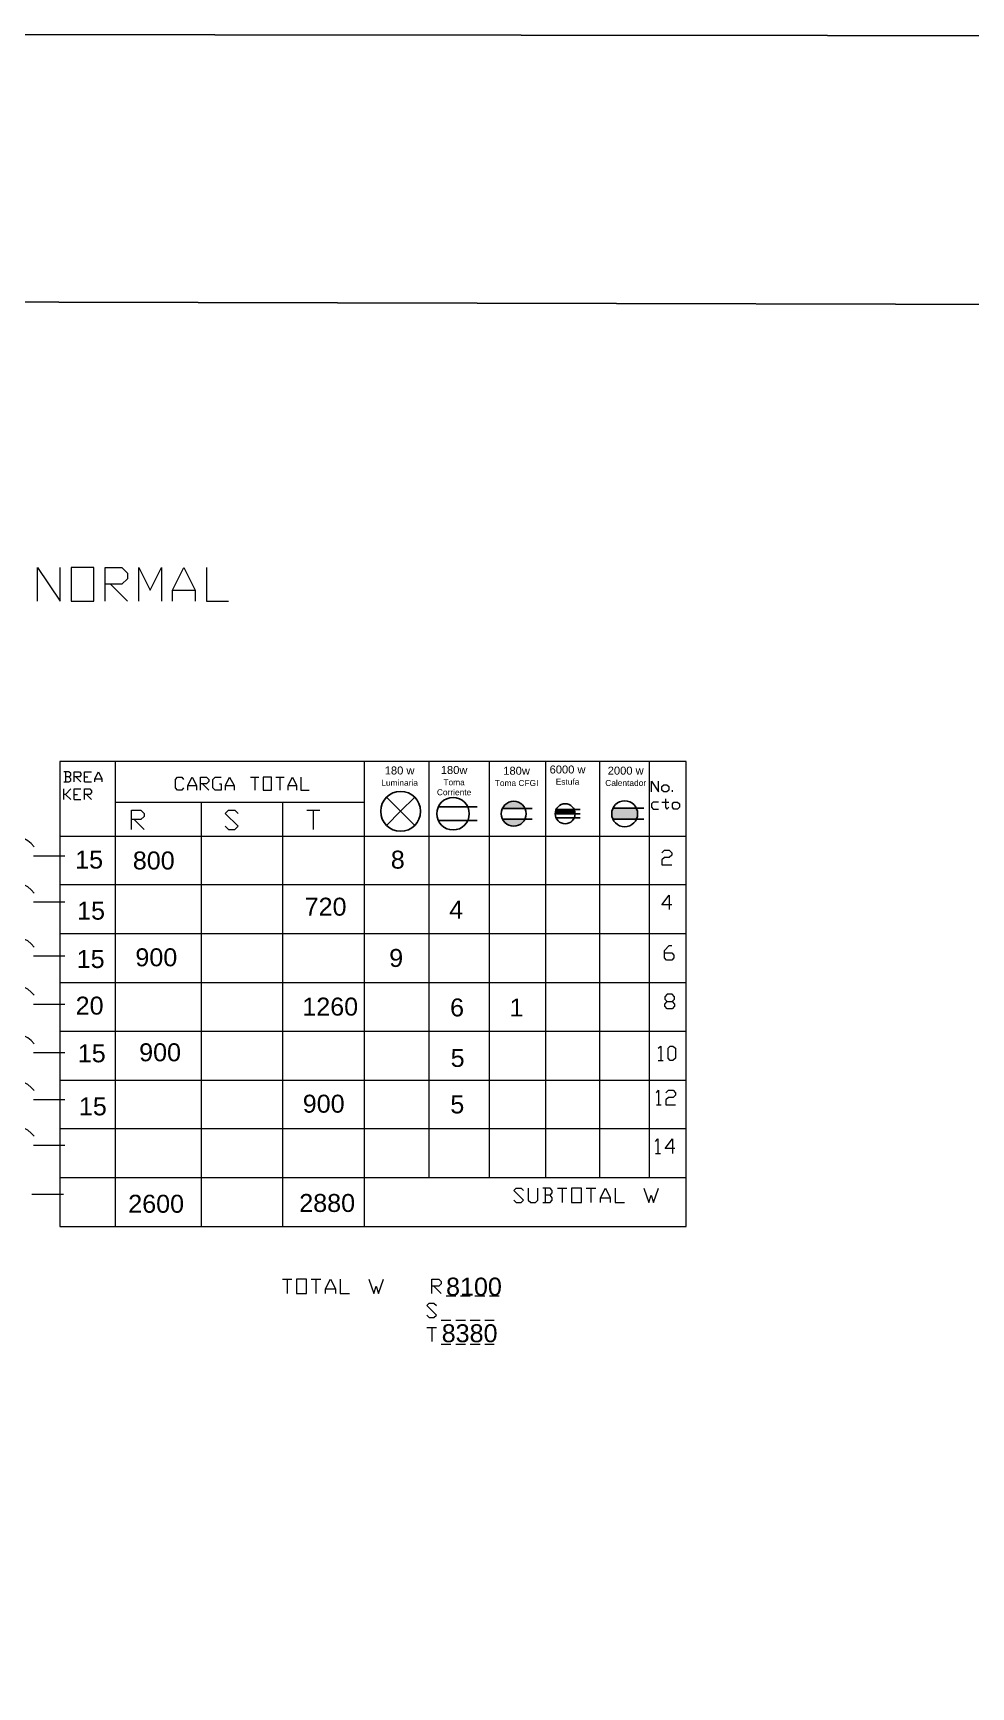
# Model space of a CAD drawing. Header units: metres. Extents: x 0 to 113, y -32 to 21.
# Drawn here: x 24 to 28.7, y 12.55 to 20.84 of the extents above; entities that cross this region are included whole.
import ezdxf

# ---------------------------------------------------------------- set-up
doc = ezdxf.new("R2010")
doc.units = ezdxf.units.M
doc.header["$LTSCALE"] = 0.5
for name, color, linetype in [('CUADRO', 7, 'Continuous'), ('ENCHUFES', 5, 'Continuous'), ('LUMINARIA', 1, 'Continuous'), ('TABLERO', 7, 'Continuous')]:
    doc.layers.add(name, color=color, linetype=linetype)
doc.styles.get("Standard").update_dxf_attribs({"font": 'arial.ttf'})

# ---------------------------------------------------------------- blocks, each defined once
blk = doc.blocks.new('Tomacorriente')
at = {"layer": 'ENCHUFES'}
for p, q in [((0.0563, 0.0263), (-0.0563, 0.0263)), ((0.0563, 0.0263), (0.0923, 0.0263)), ((-0.0563, -0.0263), (0.0563, -0.0263)), ((0.0563, -0.0263), (0.0923, -0.0263))]:
    blk.add_line(p, q, dxfattribs=at)
blk.add_circle((0, 0), 0.0621, dxfattribs=at)
blk = doc.blocks.new('Toma corriente CFGI 1 Fase')
at = {"layer": 'ENCHUFES', "lineweight": 40}
h = blk.add_hatch(color=256, dxfattribs=at)
h.dxf.hatch_style = 1
h.paths.add_polyline_path([(-0.0453, 0.0211), (0.0453, 0.0211, 0.63707)])
h.paths.add_polyline_path([(0.0453, -0.0211), (-0.0453, -0.0211, 0.63707)])
at = {"layer": 'ENCHUFES'}
for p, q in [((-0.0453, 0.0211), (0.0743, 0.0211)), ((-0.0453, -0.0211), (0.0743, -0.0211))]:
    blk.add_line(p, q, dxfattribs=at)
blk.add_circle((0, 0), 0.05, dxfattribs=at)
blk = doc.blocks.new('Tomacorriente de dos fases con neutro (208V)')
at = {"layer": 'ENCHUFES', "lineweight": 100}
h = blk.add_hatch(color=256, dxfattribs=at)
h.dxf.hatch_style = 1
h.paths.add_polyline_path([(0.0453, 0.0211), (-0.0453, 0.0211, 0.109518), (-0.05, 0), (0.05, 0, 0.109518)])
at = {"layer": 'ENCHUFES'}
for p, q in [((-0.05, 0), (0.0751, 0)), ((-0.0453, 0.0211), (0.0743, 0.0211)), ((-0.0453, -0.0211), (0.0743, -0.0211))]:
    blk.add_line(p, q, dxfattribs=at)
blk.add_circle((0, 0), 0.05, dxfattribs=at)
blk = doc.blocks.new('*U139')
at = {"layer": 'LUMINARIA'}
for q in [(-0.0707, 0.0707), (-0.0707, -0.0707), (0.0707, 0.0707), (0.0707, -0.0707)]:
    blk.add_line((0, 0), q, dxfattribs=at)
blk.add_circle((0, 0), 0.1, dxfattribs=at)
blk = doc.blocks.new('Tomacorriente de dos fases sin neutro (208v)')
at = {"layer": 'ENCHUFES'}
h = blk.add_hatch(color=256, dxfattribs=at)
h.dxf.hatch_style = 1
h.paths.add_polyline_path([(0.05, 0, 0.109518), (0.0453, 0.0211), (-0.0453, 0.0211, 0.109518), (-0.05, 0, 0.109518), (-0.0453, -0.0211), (0.0453, -0.0211, 0.109518)], flags=17)
h.paths.add_polyline_path([(0.0453, 0.0211), (-0.0453, 0.0211, 0.109518), (-0.05, 0, 0.109518), (-0.0453, -0.0211), (0.0453, -0.0211, 0.109518), (0.05, 0, 0.109518)], flags=17)
h = blk.add_hatch(color=256, dxfattribs=at)
h.dxf.hatch_style = 1
h.paths.add_polyline_path([(0.05, 0, 0.109518), (0.0453, 0.0211), (-0.0453, 0.0211, 0.109518), (-0.05, 0, 0.109518), (-0.0453, -0.0211), (0.0453, -0.0211, 0.109518)])
for p, q in [((-0.0453, 0.0211), (0.0743, 0.0211)), ((-0.0453, -0.0211), (0.0743, -0.0211))]:
    blk.add_line(p, q, dxfattribs=at)
blk.add_circle((0, 0), 0.05, dxfattribs=at)

msp = doc.modelspace()

# ---------------------------------------------------------------- linework, layer by layer
at = {"layer": 'CUADRO'}
for points in [[(17.2262, 20.8448), (60.2354, 20.7976), (60.2354, -0.8382), (17.2262, -0.791)], [(17.8305, 19.5112), (37.4116, 19.464), (37.4116, -0.0475), (17.8305, -0.0003)]]:
    msp.add_lwpolyline(points, close=True, dxfattribs=at)
at = {"layer": 'TABLERO', "color": 7, "linetype": 'Continuous', "lineweight": 18, "true_color": 0x000007}
for p, q in [((24.386, 18.0806), (24.4702, 17.9963)), ((24.6956, 18.0512), (24.8091, 18.0512)), ((24.4092, 17.1921), (24.4092, 14.8601)), ((25.6567, 17.1921), (25.6567, 14.8601)), ((25.981, 17.1921), (25.981, 15.1055)), ((26.2832, 17.1921), (26.2832, 15.1055)), ((26.5672, 17.1921), (26.5672, 15.1055)), ((26.8365, 17.1921), (26.8365, 15.1055)), ((27.0856, 17.1921), (27.0856, 15.1055)), ((24.1601, 17.1408), (24.1601, 17.0895)), ((24.2113, 17.1151), (24.237, 17.0895)), ((24.2553, 17.1151), (24.2718, 17.1151)), ((24.2553, 17.0895), (24.2901, 17.0895)), ((24.3066, 17.106), (24.3414, 17.106)), ((25.087, 17.1133), (25.1291, 17.1133)), ((25.109, 17.1133), (25.109, 17.0492)), ((25.2134, 17.1133), (25.2555, 17.1133)), ((25.2336, 17.1133), (25.2336, 17.0492)), ((24.1509, 17.0016), (24.1509, 17.0547)), ((24.1601, 17.0272), (24.1857, 17.0016)), ((24.2022, 17.0272), (24.2205, 17.0272)), ((24.2022, 17.0016), (24.237, 17.0016)), ((24.2645, 17.0272), (24.2901, 17.0016)), ((24.7737, 17.0712), (24.8159, 17.0712)), ((24.847, 17.0803), (24.8782, 17.0492)), ((24.9624, 17.0712), (25.0046, 17.0712)), ((25.2757, 17.0712), (25.3178, 17.0712)), ((27.2029, 17.04), (27.2029, 17.0492)), ((25.6567, 16.9869), (24.4092, 16.9869)), ((24.8397, 16.9869), (24.8397, 14.8601)), ((25.2482, 16.9869), (25.2482, 14.8601)), ((25.3691, 16.9484), (25.4351, 16.9484)), ((25.4021, 16.9484), (25.4021, 16.8513)), ((27.1497, 16.9887), (27.1845, 16.9887)), ((24.5045, 16.9008), (24.5539, 16.8513)), ((24.1307, 16.8184), (27.2725, 16.8184)), ((23.9988, 16.7195), (24.1564, 16.7195)), ((24.1307, 16.5747), (27.2725, 16.5747)), ((23.9988, 16.4886), (24.1564, 16.4886)), ((24.1307, 16.3293), (27.2725, 16.3293)), ((23.9988, 16.2175), (24.1564, 16.2175)), ((24.1307, 16.0838), (27.2725, 16.0838)), ((23.9988, 15.9757), (24.1564, 15.9757)), ((24.1307, 15.8401), (27.2725, 15.8401)), ((23.9988, 15.7321), (24.1564, 15.7321)), ((27.1314, 15.6936), (27.1571, 15.6936)), ((24.1307, 15.5947), (27.2725, 15.5947)), ((23.9988, 15.4976), (24.1564, 15.4976)), ((27.1223, 15.4701), (27.1461, 15.4701)), ((24.1307, 15.351), (27.2725, 15.351)), ((23.9988, 15.2686), (24.1564, 15.2686)), ((27.1186, 15.2264), (27.1424, 15.2264)), ((24.1307, 15.1055), (27.2725, 15.1055)), ((23.9915, 15.0231), (24.1491, 15.0231)), ((26.5654, 15.0524), (26.5654, 14.981)), ((26.6258, 15.0524), (26.6734, 15.0524)), ((26.6496, 15.0524), (26.6496, 14.981)), ((26.7705, 15.0524), (26.8182, 15.0524)), ((26.7943, 15.0524), (26.7943, 14.981)), ((26.842, 15.0048), (26.8914, 15.0048)), ((24.1491, 14.8601), (26.5837, 14.8601)), ((25.247, 14.5963), (25.2946, 14.5963)), ((25.2708, 14.5963), (25.2708, 14.5248)), ((25.3917, 14.5963), (25.4393, 14.5963)), ((25.4155, 14.5963), (25.4155, 14.5248)), ((25.4631, 14.5486), (25.5126, 14.5486)), ((26.0072, 14.5615), (26.0438, 14.5248)), ((26.0677, 14.512), (26.1171, 14.512)), ((26.1409, 14.512), (26.1886, 14.512)), ((26.2124, 14.512), (26.2618, 14.512)), ((26.2857, 14.512), (26.3333, 14.512)), ((25.9706, 14.3545), (26.02, 14.3545)), ((25.9962, 14.3545), (25.9962, 14.283)), ((26.0438, 14.3911), (26.0915, 14.3911)), ((26.1171, 14.3911), (26.1648, 14.3911)), ((26.1886, 14.3911), (26.238, 14.3911)), ((26.2618, 14.3911), (26.3095, 14.3911)), ((26.0438, 14.2702), (26.0915, 14.2702)), ((26.1171, 14.2702), (26.1648, 14.2702)), ((26.1886, 14.2702), (26.238, 14.2702)), ((26.2618, 14.2702), (26.3095, 14.2702))]:
    msp.add_line(p, q, dxfattribs=at)
for points in [[(24.0196, 17.9963), (24.0196, 18.1648), (24.1332, 17.9963), (24.1332, 18.1648)], [(24.3585, 17.9963), (24.3585, 18.1648), (24.4428, 18.1648), (24.4702, 18.1373), (24.4702, 18.108), (24.4428, 18.0806), (24.3585, 18.0806)], [(24.527, 17.9963), (24.527, 18.1648), (24.5838, 18.0512), (24.6406, 18.1648), (24.6406, 17.9963)], [(24.6956, 17.9963), (24.6956, 18.0512), (24.7524, 18.1648), (24.8091, 18.0512), (24.8091, 17.9963)], [(24.8659, 18.1648), (24.8659, 17.9963), (24.9777, 17.9963)], [(24.1765, 17.1151), (24.1857, 17.1243), (24.1857, 17.1316), (24.1765, 17.1408), (24.1509, 17.1408)], [(24.1509, 17.0895), (24.1765, 17.0895), (24.1857, 17.0968), (24.1857, 17.106), (24.1765, 17.1151), (24.1601, 17.1151)], [(24.2022, 17.0895), (24.2022, 17.1408), (24.2297, 17.1408), (24.237, 17.1316), (24.237, 17.1243), (24.2297, 17.1151), (24.2022, 17.1151)], [(24.2553, 17.0895), (24.2553, 17.1408), (24.2901, 17.1408)], [(24.3066, 17.0895), (24.3066, 17.106), (24.3249, 17.1408), (24.3414, 17.106), (24.3414, 17.0895)], [(24.7518, 17.0602), (24.7426, 17.0492), (24.7206, 17.0492), (24.7115, 17.0602), (24.7115, 17.1023), (24.7206, 17.1133), (24.7426, 17.1133), (24.7518, 17.1023)], [(24.7737, 17.0492), (24.7737, 17.0712), (24.7939, 17.1133), (24.8159, 17.0712), (24.8159, 17.0492)], [(24.836, 17.0492), (24.836, 17.1133), (24.8672, 17.1133), (24.8782, 17.1023), (24.8782, 17.0913), (24.8672, 17.0803), (24.836, 17.0803)], [(24.9313, 17.0803), (24.9404, 17.0803), (24.9404, 17.0492), (24.9093, 17.0492), (24.8983, 17.0602), (24.8983, 17.1023), (24.9093, 17.1133), (24.9404, 17.1133)], [(24.9624, 17.0492), (24.9624, 17.0712), (24.9826, 17.1133), (25.0046, 17.0712), (25.0046, 17.0492)], [(25.2757, 17.0492), (25.2757, 17.0712), (25.2977, 17.1133), (25.3178, 17.0712), (25.3178, 17.0492)], [(25.3398, 17.1133), (25.3398, 17.0492), (25.3819, 17.0492)], [(27.0984, 17.04), (27.0984, 17.0932), (27.1332, 17.04), (27.1332, 17.0932)], [(24.1857, 17.0547), (24.1601, 17.0272), (24.1509, 17.0272)], [(24.2022, 17.0016), (24.2022, 17.0547), (24.237, 17.0547)], [(24.2553, 17.0016), (24.2553, 17.0547), (24.281, 17.0547), (24.2901, 17.0455), (24.2901, 17.0364), (24.281, 17.0272), (24.2553, 17.0272)], [(27.168, 17.0052), (27.168, 16.9631), (27.1754, 16.9539), (27.1845, 16.9631)], [(24.4898, 16.8513), (24.4898, 16.9484), (24.5374, 16.9484), (24.5539, 16.932), (24.5539, 16.9155), (24.5374, 16.9008), (24.4898, 16.9008)], [(24.9606, 16.8678), (24.9771, 16.8513), (25.0082, 16.8513), (25.0247, 16.8678), (24.9606, 16.932), (24.9771, 16.9484), (25.0082, 16.9484), (25.0247, 16.932)], [(27.1332, 16.9887), (27.1058, 16.9887), (27.0984, 16.9796), (27.0984, 16.9631), (27.1058, 16.9539), (27.1332, 16.9539)], [(24.0025, 16.7634), (23.9879, 16.7817), (23.9714, 16.7946), (23.9512, 16.8056), (23.9292, 16.811), (23.9072, 16.811), (23.8853, 16.8074), (23.8651, 16.8001), (23.8468, 16.7891), (23.8303, 16.7726), (23.8193, 16.7543), (23.8102, 16.7341)], [(27.1497, 16.7341), (27.1626, 16.7469), (27.1864, 16.7469), (27.1992, 16.7341), (27.1992, 16.7231), (27.1864, 16.7103), (27.1626, 16.7103), (27.1497, 16.6993), (27.1497, 16.6737), (27.1992, 16.6737)], [(24.0025, 16.5326), (23.9879, 16.5491), (23.9714, 16.5637), (23.9512, 16.5729), (23.9292, 16.5784), (23.9072, 16.5802), (23.8853, 16.5766), (23.8651, 16.5692), (23.8468, 16.5564), (23.8303, 16.5418), (23.8193, 16.5234), (23.8102, 16.5033)], [(27.1992, 16.474), (27.1497, 16.474), (27.1864, 16.5216), (27.1864, 16.4502)], [(24.0025, 16.2615), (23.9879, 16.278), (23.9714, 16.2926), (23.9512, 16.3018), (23.9292, 16.3073), (23.9072, 16.3091), (23.8853, 16.3054), (23.8651, 16.2981), (23.8468, 16.2853), (23.8303, 16.2706), (23.8193, 16.2523), (23.8102, 16.2322)], [(27.1626, 16.2322), (27.1992, 16.2322), (27.2102, 16.2212), (27.2102, 16.2083), (27.1992, 16.1955), (27.1735, 16.1955), (27.1626, 16.2083), (27.1626, 16.245), (27.1864, 16.2688), (27.1992, 16.2688)], [(24.0025, 16.0197), (23.9879, 16.0361), (23.9714, 16.0508), (23.9512, 16.06), (23.9292, 16.0655), (23.9072, 16.0673), (23.8853, 16.0636), (23.8651, 16.0563), (23.8468, 16.0435), (23.8303, 16.0288), (23.8193, 16.0105), (23.8102, 15.9903)], [(27.1772, 15.9519), (27.1644, 15.9647), (27.1644, 15.9757), (27.1772, 15.9885), (27.201, 15.9885), (27.2138, 15.9995), (27.2138, 16.0123), (27.201, 16.0252), (27.1772, 16.0252), (27.1644, 16.0123), (27.1644, 15.9995), (27.1772, 15.9885)], [(27.201, 15.9885), (27.2138, 15.9757), (27.2138, 15.9647), (27.201, 15.9519), (27.1772, 15.9519)], [(24.0025, 15.776), (23.9879, 15.7925), (23.9714, 15.8072), (23.9512, 15.8163), (23.9292, 15.8218), (23.9072, 15.8236), (23.8853, 15.82), (23.8651, 15.8127), (23.8468, 15.7998), (23.8303, 15.7852), (23.8193, 15.7669), (23.8102, 15.7467)], [(27.1314, 15.754), (27.1442, 15.765), (27.1442, 15.6936)], [(24.0025, 15.5415), (23.9879, 15.558), (23.9714, 15.5727), (23.9512, 15.5818), (23.9292, 15.5873), (23.9072, 15.5892), (23.8853, 15.5855), (23.8651, 15.5782), (23.8468, 15.5653), (23.8303, 15.5507), (23.8193, 15.5324), (23.8102, 15.5122)], [(27.1223, 15.5305), (27.1332, 15.5434), (27.1332, 15.4701)], [(27.1699, 15.5305), (27.1827, 15.5434), (27.2065, 15.5434), (27.2175, 15.5305), (27.2175, 15.5195), (27.2065, 15.5067), (27.1827, 15.5067), (27.1699, 15.4957), (27.1699, 15.4701), (27.2175, 15.4701)], [(24.0025, 15.3125), (23.9879, 15.329), (23.9714, 15.3437), (23.9512, 15.3528), (23.9292, 15.3583), (23.9072, 15.3602), (23.8853, 15.3565), (23.8651, 15.3492), (23.8468, 15.3364), (23.8303, 15.3217), (23.8193, 15.3034), (23.8102, 15.2814)], [(27.1186, 15.2869), (27.1296, 15.2997), (27.1296, 15.2264)], [(27.2157, 15.2521), (27.1662, 15.2521), (27.2029, 15.2997), (27.2029, 15.2264)], [(26.4078, 14.992), (26.4188, 14.981), (26.4444, 14.981), (26.4554, 14.992), (26.4078, 15.0414), (26.4188, 15.0524), (26.4444, 15.0524), (26.4554, 15.0414)], [(26.4793, 15.0524), (26.4793, 14.992), (26.4921, 14.981), (26.5159, 14.981), (26.5287, 14.992), (26.5287, 15.0524)], [(26.5892, 15.0176), (26.6002, 15.0286), (26.6002, 15.0414), (26.5892, 15.0524), (26.5525, 15.0524)], [(26.5525, 14.981), (26.5892, 14.981), (26.6002, 14.992), (26.6002, 15.0048), (26.5892, 15.0176), (26.5654, 15.0176)], [(26.842, 14.981), (26.842, 15.0048), (26.8676, 15.0524), (26.8914, 15.0048), (26.8914, 14.981)], [(26.9152, 15.0524), (26.9152, 14.981), (26.9629, 14.981)], [(27.06, 15.0524), (27.0838, 14.981), (27.0966, 15.0176), (27.1076, 14.981), (27.1332, 15.0524)], [(25.4631, 14.5248), (25.4631, 14.5486), (25.4888, 14.5963), (25.5126, 14.5486), (25.5126, 14.5248)], [(25.5364, 14.5963), (25.5364, 14.5248), (25.584, 14.5248)], [(25.6811, 14.5963), (25.7049, 14.5248), (25.7178, 14.5615), (25.7288, 14.5248), (25.7544, 14.5963)], [(25.9962, 14.5248), (25.9962, 14.5963), (26.031, 14.5963), (26.0438, 14.5853), (26.0438, 14.5725), (26.031, 14.5615), (25.9962, 14.5615)], [(25.9706, 14.4149), (25.9834, 14.4039), (26.0072, 14.4039), (26.02, 14.4149), (25.9706, 14.4644), (25.9834, 14.4754), (26.0072, 14.4754), (26.02, 14.4644)]]:
    msp.add_lwpolyline(points, dxfattribs=at)
for points in [[(24.1881, 17.9963), (24.3017, 17.9963), (24.3017, 18.1648), (24.1881, 18.1648)], [(24.1307, 14.8601), (27.2725, 14.8601), (27.2725, 17.1921), (24.1307, 17.1921)], [(25.1511, 17.0492), (25.1932, 17.0492), (25.1932, 17.1133), (25.1511, 17.1133)], [(27.1754, 17.04), (27.1589, 17.04), (27.1497, 17.0492), (27.1497, 17.0675), (27.1589, 17.0748), (27.1754, 17.0748), (27.1845, 17.0675), (27.1845, 17.0492)], [(27.2285, 16.9539), (27.2102, 16.9539), (27.2029, 16.9631), (27.2029, 16.9796), (27.2102, 16.9887), (27.2285, 16.9887), (27.2377, 16.9796), (27.2377, 16.9631)], [(27.1919, 15.6936), (27.1809, 15.7046), (27.1809, 15.754), (27.1919, 15.765), (27.2047, 15.765), (27.2175, 15.754), (27.2175, 15.7046), (27.2047, 15.6936)], [(26.6972, 14.981), (26.7467, 14.981), (26.7467, 15.0524), (26.6972, 15.0524)], [(25.3184, 14.5248), (25.3679, 14.5248), (25.3679, 14.5963), (25.3184, 14.5963)]]:
    msp.add_lwpolyline(points, close=True, dxfattribs=at)

# ---------------------------------------------------------------- block references
at = {"layer": 'TABLERO'}
for name, p in [('*U139', (25.8399, 16.9423)), ('Tomacorriente de dos fases con neutro (208V)', (26.6651, 16.9301))]:
    msp.add_blockref(name, p, dxfattribs=at)
for name, p, xscale, yscale, zscale in [('Tomacorriente', (26.1027, 16.9303), 1.313023706402561, 1.313023706402561, 1.313023706402561), ('Toma corriente CFGI 1 Fase', (26.407, 16.9301), 1.253129811695345, 1.253129811695345, 1.253129811695345), ('Tomacorriente de dos fases sin neutro (208v)', (26.9634, 16.9301, 2.51), 1.302395928433255, 1.302395928433255, 1.302395928433255)]:
    msp.add_blockref(name, p, dxfattribs=dict(at, xscale=xscale, yscale=yscale, zscale=zscale))

# ---------------------------------------------------------------- texts
at = {"layer": 'TABLERO', "attachment_point": 1}
for s, width, gutter_width, insert, char_height in [('\\pxqc;180 w\\P{\\H0.75x;Luminaria}', 0.225325, 12.5, (25.7222, 17.1671), 0.04), ('\\pxqc;180w\\P{\\H0.75x;Toma Corriente}', 0.225325, 12.5, (25.9954, 17.1695), 0.04), ('\\pxqc;6000 w\\P{\\H0.75x;Estufa}', 0.225325, 12.5, (26.5643, 17.1721), 0.04), ('\\pxqc;180w\\P{\\H0.75x;Toma CFGI}', 0.225325, 12.5, (26.3088, 17.1658), 0.04), ('\\pxqc;2000 w\\P{\\H0.75x;Calentador}', 0.225325, 12.5, (26.8558, 17.1663), 0.04), ('15', 0.090104, 0.4505, (24.2081, 16.7455), 0.0901), ('800', 0.090104, 0.4505, (24.4971, 16.7408), 0.0901), ('8', 0.090104, 0.4505, (25.7906, 16.745), 0.0901), ('720', 0.090104, 0.4505, (25.3587, 16.5091), 0.0901), ('15', 0.090104, 0.4505, (24.2177, 16.4891), 0.0901), ('4', 0.090104, 0.4505, (26.0836, 16.4948), 0.0901), ('900', 0.090104, 0.4505, (24.51, 16.2553), 0.0901), ('15', 0.090104, 0.4505, (24.2156, 16.2467), 0.0901), ('9', 0.090104, 0.4505, (25.7826, 16.2521), 0.0901), ('20', 0.090104, 0.4505, (24.2105, 16.013), 0.0901), ('1260', 0.090104, 0.4505, (25.3469, 16.0081), 0.0901), ('6', 0.090104, 0.4505, (26.0878, 16.0039), 0.0901), ('1', 0.090104, 0.4505, (26.3862, 16.0036), 0.0901), ('15', 0.090104, 0.4505, (24.2212, 15.7739), 0.0901), ('900', 0.090104, 0.4505, (24.5289, 15.779), 0.0901), ('5', 0.090104, 0.4505, (26.0907, 15.7507), 0.0901), ('900', 0.090104, 0.4505, (25.3492, 15.5212), 0.0901), ('5', 0.090104, 0.4505, (26.0891, 15.5174), 0.0901), ('15', 0.090104, 0.4505, (24.2268, 15.508), 0.0901), ('2600', 0.090104, 0.4505, (24.4741, 15.0194), 0.0901), ('2880', 0.090104, 0.4505, (25.3316, 15.0234), 0.0901), ('8100', 0.090104, 0.4505, (26.0677, 14.604), 0.0901), ('8380', 0.090104, 0.4505, (26.0459, 14.3701), 0.0901)]:
    msp.add_mtext_dynamic_manual_height_columns(s, width=width, gutter_width=gutter_width, heights=[0], dxfattribs=dict(at, insert=insert, char_height=char_height))

doc.saveas('drawing.dxf')
